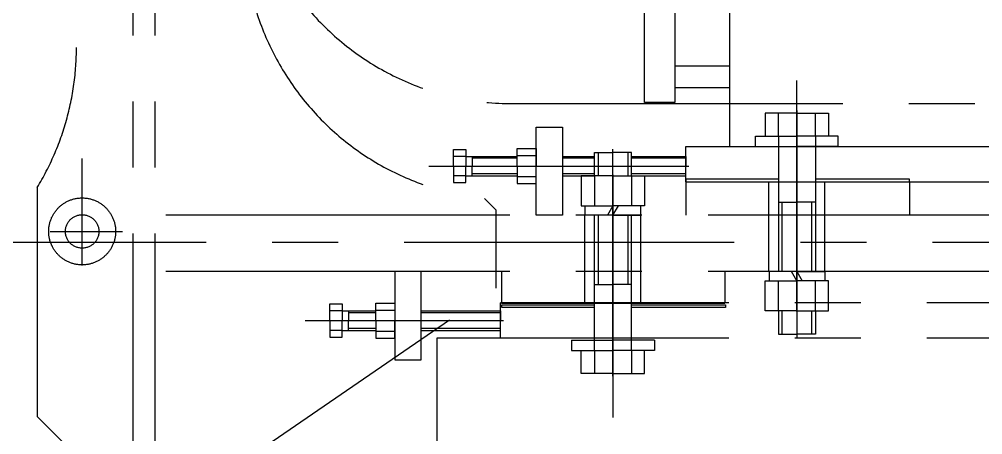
# Model space of a CAD drawing. Header units: millimetres. Extents: x 0 to 12600, y -349 to 8910.
# Drawn here: x 2780 to 3874, y 5194 to 5665 of the extents above; entities that cross this region are included whole.
import ezdxf

# ---------------------------------------------------------------- set-up
doc = ezdxf.new("R2010")
doc.units = ezdxf.units.MM
doc.header["$LTSCALE"] = 300
doc.linetypes.add('G', pattern=[2, 1.25, -0.25, 0.25, -0.25])
doc.linetypes.add('K', pattern=[2.5, 1.25, -0.25, 0.25, -0.25, 0.25, -0.25])
for name, color, linetype in [('01', 7, 'Continuous'), ('02', 1, 'Continuous'), ('05', 142, 'G'), ('07', 6, 'K')]:
    doc.layers.add(name, color=color, linetype=linetype)

# ---------------------------------------------------------------- blocks, each defined once
blk = doc.blocks.new('ewrewr')
at = {"layer": '05', "color": 142, "linetype": 'G'}
for p, q in [((-6480.3, 6782.6), (-6682.3, 6782.6)), ((-6457.8, 6027.1), (-6697.4, 6027.1))]:
    blk.add_line(p, q, dxfattribs=at)
at = {"layer": '07', "color": 6, "linetype": 'K'}
for p, q in [((-6657.2, 6955.7), (-7015.2, 6955.7)), ((-6674.2, 6955.7), (-6674.2, 6955.7)), ((-6657.2, 6921.2), (-6657.2, 6955.7)), ((-7012.2, 6921.2), (-6657.2, 6921.2)), ((-6698.8, 6921.2), (-6698.8, 6858.9)), ((-6674.2, 6921.2), (-6674.2, 6858.9)), ((-6607.2, 6908.9), (-6607.2, 5827.2)), ((-6567.2, 6908.9), (-6607.2, 6908.9)), ((-6567.2, 6908.9), (-6567.2, 6153.4)), ((-6607.2, 6858.9), (-7527.1, 6858.9)), ((-6567.2, 6153.4), (-6567.2, 5899.4)), ((-6607.2, 5899.4), (-6567.2, 5899.4)), ((-6607.2, 5827.2), (-7069.2, 5827.2))]:
    blk.add_line(p, q, dxfattribs=at)
blk = doc.blocks.new('*U16')
at = {"layer": '01'}
for p, q in [((-21.5, 0), (-21.5, 19.8)), ((-21.5, 19.8), (0, 19.8)), ((-21.5, 12), (0, 12)), ((0, 19.8), (0, 0)), ((0, -19.8), (0, 0)), ((-21.5, 0), (-21.5, -19.8)), ((-21.5, -12), (0, -12)), ((-21.5, -19.8), (0, -19.8))]:
    blk.add_line(p, q, dxfattribs=at)
at = {"layer": '05'}
blk.add_line((-22.6, 0), (1.1, 0), dxfattribs=at)
blk = doc.blocks.new('ertretrte')
at = {"layer": '01'}
for p, q in [((4666.2, 5073.3), (4636.2, 5073.3)), ((4636.2, 5073.3), (4636.2, 4973.3)), ((4666.2, 4973.3), (4666.2, 5073.3)), ((4740.2, 5047.8), (4726.2, 5047.8)), ((4726.2, 5047.8), (4726.2, 5029)), ((4740.2, 5029), (4740.2, 5047.8)), ((4636.2, 5040), (4546.2, 5040)), ((4546.2, 5040), (4546.2, 5029)), ((4726.2, 5040), (4687.7, 5040)), ((4718.7, 5040), (4718.7, 5029)), ((4726.2, 5040), (4740.2, 5040)), ((4546.2, 5018), (4546.2, 5029)), ((4718.7, 5018), (4718.7, 5029)), ((4726.2, 5010.1), (4726.2, 5029)), ((4740.2, 5029), (4740.2, 5010.1)), ((4636.2, 5018), (4546.2, 5018)), ((4726.2, 5018), (4687.7, 5018)), ((4726.2, 5018), (4740.2, 5018)), ((4740.2, 5010.1), (4726.2, 5010.1)), ((4636.2, 4973.3), (4666.2, 4973.3))]:
    blk.add_line(p, q, dxfattribs=at)
at = {"layer": '02'}
for p, q in [((4546.2, 5037.8), (4636.2, 5037.8)), ((4687.7, 5037.8), (4718.7, 5037.8)), ((4546.2, 5020.2), (4636.2, 5020.2)), ((4687.7, 5020.2), (4718.7, 5020.2))]:
    blk.add_line(p, q, dxfattribs=at)
at = {"layer": '05'}
for p in [(4743.3, 5029), (4768, 5029)]:
    blk.add_line(p, (4542.7, 5029), dxfattribs=at)
at = {"layer": '01', "rotation": 180}
blk.add_blockref('*U16', (4666.2, 5029), dxfattribs=at)
blk = doc.blocks.new('*U24')
at = {"layer": '01'}
for p, q in [((-34, 0), (-34, 36)), ((-34, 36), (0, 36)), ((0, 36), (0, 0)), ((-34, 21), (0, 21)), ((0, -36), (0, 0)), ((-34, 0), (-34, -36)), ((-34, -21), (0, -21)), ((-34, -36), (0, -36))]:
    blk.add_line(p, q, dxfattribs=at)
at = {"layer": '05'}
blk.add_line((-35.1, 0), (1.1, 0), dxfattribs=at)
blk = doc.blocks.new('*U25')
at = {"layer": '01'}
for p, q in [((-31.7, 10.5), (-31.7, 0)), ((0, 10.5), (-31.7, 10.5)), ((-31.7, 0), (0, 0)), ((0, 0), (-6.1, 10.5)), ((0, 10.5), (6.1, 0)), ((0, 10.5), (31.7, 10.5)), ((31.7, 0), (0, 0)), ((31.7, 10.5), (31.7, 0))]:
    blk.add_line(p, q, dxfattribs=at)
at = {"layer": '05'}
blk.add_line((0, 12.6), (0, -2.1), dxfattribs=at)
blk = doc.blocks.new('rtret')
at = {"layer": '01'}
for p, q in [((3663, 5084), (3627, 5084)), ((3627, 5084), (3627, 5058)), ((3642, 5058), (3642, 5084)), ((3663, 5084), (3699, 5084)), ((3684, 5058), (3684, 5084)), ((3699, 5084), (3699, 5058)), ((3616, 5046), (3616, 5058)), ((3616, 5058), (3663, 5058)), ((3627, 5058), (3663, 5058)), ((3642, 5058), (3642, 4904.3)), ((3710, 5058), (3663, 5058)), ((3699, 5058), (3663, 5058)), ((3684, 5058), (3684, 4904.3)), ((3710, 5046), (3710, 5058)), ((3616, 5046), (3663, 5046)), ((3710, 5046), (3663, 5046)), ((3642, 4983), (3663, 4983)), ((3684, 4983), (3663, 4983)), ((3642, 4859.8), (3642, 4833)), ((3684, 4859.8), (3684, 4833)), ((3642, 4833), (3663, 4833)), ((3684, 4833), (3663, 4833))]:
    blk.add_line(p, q, dxfattribs=at)
at = {"layer": '01', "color": 7, "linetype": 'Continuous'}
for p, q in [((3642, 5009), (3536.7, 5009)), ((3536.7, 5009), (3536.7, 5006)), ((3536.7, 5006), (3642, 5006)), ((3790.7, 5009), (3684, 5009)), ((3684, 5006), (3790.7, 5006)), ((3790.7, 5006), (3790.7, 5009))]:
    blk.add_line(p, q, dxfattribs=at)
at = {"layer": '02'}
for p, q in [((3646.2, 4904.3), (3646.2, 4983)), ((3679.8, 4904.3), (3679.8, 4983)), ((3646.2, 4833), (3646.2, 4859.8)), ((3679.8, 4833), (3679.8, 4859.8))]:
    blk.add_line(p, q, dxfattribs=at)
at = {"layer": '05'}
for q in [(3663, 4942.4), (3663, 4829.4)]:
    blk.add_line((3663, 5087), q, dxfattribs=at)
at = {"layer": '01'}
blk.add_blockref('*U25', (3663, 4893.8), dxfattribs=at)
at = {"layer": '01', "rotation": 90}
blk.add_blockref('*U24', (3663, 4893.8), dxfattribs=at)

msp = doc.modelspace()

# ---------------------------------------------------------------- linework, layer by layer
at = {"layer": '01'}
for p, q in [((3366.72, 5542.84), (3396.72, 5542.84)), ((3366.72, 5442.84), (3366.72, 5542.84)), ((3396.72, 5542.84), (3396.72, 5442.84)), ((3272.72, 5517.4), (3286.72, 5517.4)), ((3272.72, 5498.54), (3272.72, 5517.4)), ((3286.72, 5517.4), (3286.72, 5498.54)), ((3286.72, 5509.54), (3272.72, 5509.54)), ((3286.72, 5509.54), (3345.22, 5509.54)), ((3294.22, 5509.54), (3294.22, 5498.54)), ((3396.72, 5509.54), (3432.97, 5509.54)), ((3474.97, 5509.54), (3536.72, 5509.54)), ((3536.72, 5509.54), (3536.72, 5498.54)), ((3272.72, 5498.54), (3272.72, 5479.68)), ((3286.72, 5479.68), (3286.72, 5498.54)), ((3294.22, 5487.54), (3294.22, 5498.54)), ((3536.72, 5487.54), (3536.72, 5498.54)), ((3286.72, 5487.54), (3272.72, 5487.54)), ((3286.72, 5487.54), (3345.22, 5487.54)), ((3396.72, 5487.54), (3432.97, 5487.54)), ((3474.97, 5487.54), (3536.72, 5487.54)), ((3272.72, 5479.68), (3286.72, 5479.68)), ((3396.72, 5442.84), (3366.72, 5442.84))]:
    msp.add_line(p, q, dxfattribs=at)
at = {"layer": '02'}
for p, q in [((3345.22, 5507.34), (3294.22, 5507.34)), ((3432.97, 5507.34), (3396.72, 5507.34)), ((3536.72, 5507.34), (3474.97, 5507.34)), ((3345.22, 5489.74), (3294.22, 5489.74)), ((3432.97, 5489.74), (3396.72, 5489.74)), ((3536.72, 5489.74), (3474.97, 5489.74))]:
    msp.add_line(p, q, dxfattribs=at)
at = {"layer": '05'}
for p, q in [((3244.95, 5498.54), (3540.26, 5498.54)), ((3269.65, 5498.54), (3540.26, 5498.54)), ((2616.86, 5412.34), (5478.59, 5412.34))]:
    msp.add_line(p, q, dxfattribs=at)
at = {"layer": '07', "color": 6, "linetype": 'K'}
for p, q in [((2908.72, 7671.84), (2908.72, 5144.34)), ((2933.72, 7671.84), (2933.72, 5144.34)), ((2844.47, 6071.7), (2844.47, 5631.8)), ((3339.97, 5569.34), (3936.97, 5569.34)), ((3662.97, 5334.38), (3662.97, 5554.07)), ((2850.97, 5385.65), (2850.97, 5507.2)), ((3453.97, 5287.54), (3453.97, 5491.87)), ((2799.97, 5474.34), (2799.97, 5214.34)), ((3536.72, 5480.54), (3790.72, 5480.54)), ((3536.72, 5480.54), (3536.72, 5442.84)), ((3631.22, 5378.84), (3631.22, 5480.54)), ((3694.72, 5378.84), (3694.72, 5480.54)), ((3790.72, 5480.54), (3790.72, 5442.84)), ((3307.97, 5461.84), (3320.97, 5448.84)), ((3320.97, 5442.84), (2933.72, 5442.84)), ((3320.97, 5448.84), (3320.97, 5360.02)), ((3936.97, 5442.84), (3320.97, 5442.84)), ((3422.22, 5342.84), (3422.22, 5442.84)), ((3485.72, 5342.84), (3485.72, 5442.84)), ((2814.48, 5424.34), (2896.81, 5424.34)), ((3320.97, 5378.84), (2933.72, 5378.84)), ((3936.97, 5378.84), (3320.97, 5378.84)), ((3327.22, 5378.84), (3327.22, 5342.84)), ((3581.22, 5378.84), (3581.22, 5342.84)), ((2958.97, 5112.34), (3320.97, 5360.02)), ((3327.22, 5342.84), (3581.22, 5342.84)), ((2799.97, 5214.34), (2901.97, 5112.34))]:
    msp.add_line(p, q, dxfattribs=at)
for radius in [38, 19]:
    msp.add_circle((2850.97, 5424.34), radius, dxfattribs=at)
for centre, start, end in [((3339.97, 5874.34), 180, 270), ((3339.97, 5765.15), 180, 263.97756), ((2539.47, 5632.97), 328.66027, 0)]:
    msp.add_arc(centre, 305, start, end, dxfattribs=at)

# ---------------------------------------------------------------- block references
at = {"layer": '01', "xscale": -1}
for name, p, rotation in [('ewrewr', (10445.59, -1086.66), 90), ('rtret', (-209, 10347.09), 180), ('ewrewr', (-2573.16, 11910.39), 270)]:
    msp.add_blockref(name, p, dxfattribs=dict(at, rotation=rotation))
at = {"layer": '01'}
msp.add_blockref('rtret', (0, 474.58), dxfattribs=at)
at = {"layer": '01', "extrusion": (0, 0, -1), "zscale": -1, "rotation": 180}
msp.add_blockref('*U16', (-3366.72, 5498.54), dxfattribs=at)
at = {"layer": '01', "rotation": 180.0000000000047}
msp.add_blockref('ertretrte', (7872.43, 10352.09), dxfattribs=at)

doc.saveas('drawing.dxf')
